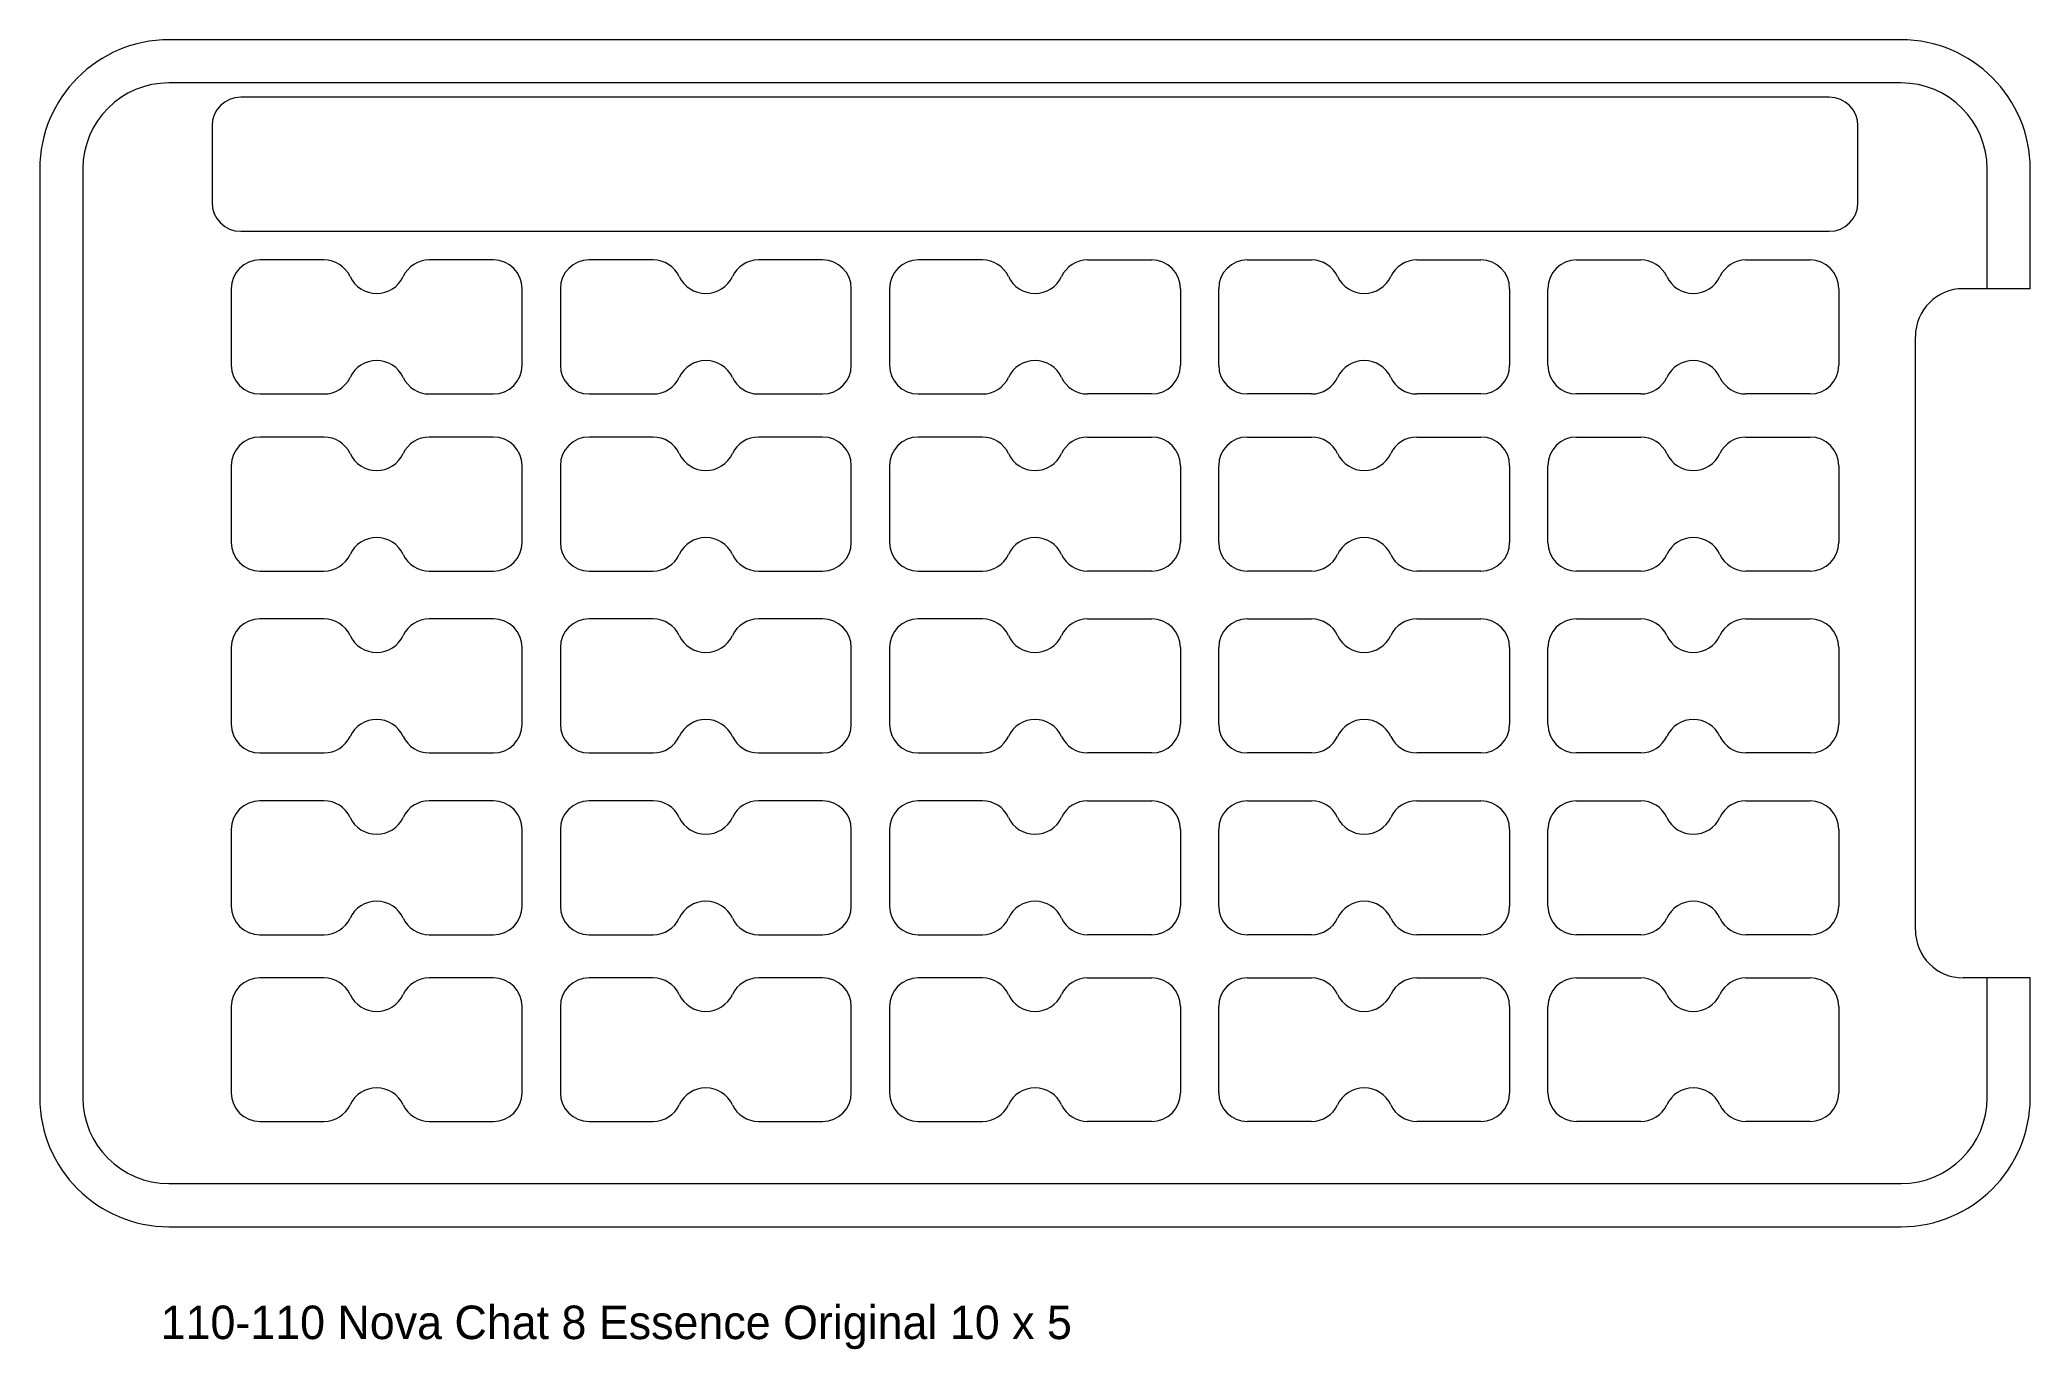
# Model space of a CAD drawing. Header units: millimetres. Extents: x -104 to 104, y -75 to 62.
import ezdxf

# ---------------------------------------------------------------- set-up
doc = ezdxf.new("R2010")
doc.units = ezdxf.units.MM
for name, color, linetype in [('edge-profile', 1, 'Continuous'), ('keys', 3, 'Continuous'), ('outside', 2, 'Continuous')]:
    doc.layers.add(name, color=color, linetype=linetype)

msp = doc.modelspace()

# ---------------------------------------------------------------- linework, layer by layer
at = {"layer": 'edge-profile', "linetype": 'Continuous', "lineweight": 15}
for p, q in [((90.5, 57.5), (-90.5, 57.5)), ((-99.5, 48.5), (-99.5, -48.5)), ((99.5, 36), (99.5, 48.5)), ((99.5, -48.5), (99.5, -36)), ((-90.5, -57.5), (90.5, -57.5))]:
    msp.add_line(p, q, dxfattribs=at)
for centre, start, end in [((-90.5, 48.5), 90, 180), ((90.5, 48.5), 0, 90), ((-90.5, -48.5), 180, 270), ((90.5, -48.5), 270, 0)]:
    msp.add_arc(centre, 9, start, end, dxfattribs=at)
at = {"layer": 'keys', "linetype": 'Continuous', "lineweight": 15}
for p, q in [((83, 56), (-83, 56)), ((-86, 53), (-86, 45)), ((86, 45), (86, 53)), ((-83, 42), (83, 42)), ((-74.3, 39), (-81, 39)), ((-56.6, 39), (-63.3, 39)), ((-39.9, 39), (-46.6, 39)), ((-22.2, 39), (-28.9, 39)), ((-5.5, 39), (-12.2, 39)), ((5.5, 39), (12.2, 39)), ((22.2, 39), (28.9, 39)), ((39.9, 39), (46.6, 39)), ((56.6, 39), (63.3, 39)), ((74.3, 39), (81, 39)), ((-84, 36), (-84, 28)), ((-53.6, 28), (-53.6, 36)), ((-49.6, 36), (-49.6, 28)), ((-19.2, 28), (-19.2, 36)), ((-15.2, 36), (-15.2, 28)), ((15.2, 36), (15.2, 28)), ((19.2, 28), (19.2, 36)), ((49.6, 36), (49.6, 28)), ((53.6, 28), (53.6, 36)), ((84, 36), (84, 28)), ((-81, 25), (-74.3, 25)), ((-63.3, 25), (-56.6, 25)), ((-46.6, 25), (-39.9, 25)), ((-28.9, 25), (-22.2, 25)), ((-12.2, 25), (-5.5, 25)), ((12.2, 25), (5.5, 25)), ((28.9, 25), (22.2, 25)), ((46.6, 25), (39.9, 25)), ((63.3, 25), (56.6, 25)), ((81, 25), (74.3, 25)), ((-74.3, 20.5), (-81, 20.5)), ((-56.6, 20.5), (-63.3, 20.5)), ((-39.9, 20.5), (-46.6, 20.5)), ((-22.2, 20.5), (-28.9, 20.5)), ((-5.5, 20.5), (-12.2, 20.5)), ((5.5, 20.5), (12.2, 20.5)), ((22.2, 20.5), (28.9, 20.5)), ((39.9, 20.5), (46.6, 20.5)), ((56.6, 20.5), (63.3, 20.5)), ((74.3, 20.5), (81, 20.5)), ((-84, 17.5), (-84, 9.5)), ((-53.6, 9.5), (-53.6, 17.5)), ((-49.6, 17.5), (-49.6, 9.5)), ((-19.2, 9.5), (-19.2, 17.5)), ((-15.2, 17.5), (-15.2, 9.5)), ((15.2, 17.5), (15.2, 9.5)), ((19.2, 9.5), (19.2, 17.5)), ((49.6, 17.5), (49.6, 9.5)), ((53.6, 9.5), (53.6, 17.5)), ((84, 17.5), (84, 9.5)), ((-81, 6.5), (-74.3, 6.5)), ((-63.3, 6.5), (-56.6, 6.5)), ((-46.6, 6.5), (-39.9, 6.5)), ((-28.9, 6.5), (-22.2, 6.5)), ((-12.2, 6.5), (-5.5, 6.5)), ((12.2, 6.5), (5.5, 6.5)), ((28.9, 6.5), (22.2, 6.5)), ((46.6, 6.5), (39.9, 6.5)), ((63.3, 6.5), (56.6, 6.5)), ((81, 6.5), (74.3, 6.5)), ((-74.3, 1.5), (-81, 1.5)), ((-56.6, 1.5), (-63.3, 1.5)), ((-39.9, 1.5), (-46.6, 1.5)), ((-22.2, 1.5), (-28.9, 1.5)), ((-5.5, 1.5), (-12.2, 1.5)), ((5.5, 1.5), (12.2, 1.5)), ((22.2, 1.5), (28.9, 1.5)), ((39.9, 1.5), (46.6, 1.5)), ((56.6, 1.5), (63.3, 1.5)), ((74.3, 1.5), (81, 1.5)), ((-84, -1.5), (-84, -9.5)), ((-53.6, -9.5), (-53.6, -1.5)), ((-49.6, -1.5), (-49.6, -9.5)), ((-19.2, -9.5), (-19.2, -1.5)), ((-15.2, -1.5), (-15.2, -9.5)), ((15.2, -1.5), (15.2, -9.5)), ((19.2, -9.5), (19.2, -1.5)), ((49.6, -1.5), (49.6, -9.5)), ((53.6, -9.5), (53.6, -1.5)), ((84, -1.5), (84, -9.5)), ((-81, -12.5), (-74.3, -12.5)), ((-63.3, -12.5), (-56.6, -12.5)), ((-46.6, -12.5), (-39.9, -12.5)), ((-28.9, -12.5), (-22.2, -12.5)), ((-12.2, -12.5), (-5.5, -12.5)), ((12.2, -12.5), (5.5, -12.5)), ((28.9, -12.5), (22.2, -12.5)), ((46.6, -12.5), (39.9, -12.5)), ((63.3, -12.5), (56.6, -12.5)), ((81, -12.5), (74.3, -12.5)), ((-74.3, -17.5), (-81, -17.5)), ((-56.6, -17.5), (-63.3, -17.5)), ((-39.9, -17.5), (-46.6, -17.5)), ((-22.2, -17.5), (-28.9, -17.5)), ((-5.5, -17.5), (-12.2, -17.5)), ((5.5, -17.5), (12.2, -17.5)), ((22.2, -17.5), (28.9, -17.5)), ((39.9, -17.5), (46.6, -17.5)), ((56.6, -17.5), (63.3, -17.5)), ((74.3, -17.5), (81, -17.5)), ((-84, -20.5), (-84, -28.5)), ((-53.6, -28.5), (-53.6, -20.5)), ((-49.6, -20.5), (-49.6, -28.5)), ((-19.2, -28.5), (-19.2, -20.5)), ((-15.2, -20.5), (-15.2, -28.5)), ((15.2, -20.5), (15.2, -28.5)), ((19.2, -28.5), (19.2, -20.5)), ((49.6, -20.5), (49.6, -28.5)), ((53.6, -28.5), (53.6, -20.5)), ((84, -20.5), (84, -28.5)), ((-81, -31.5), (-74.3, -31.5)), ((-63.3, -31.5), (-56.6, -31.5)), ((-46.6, -31.5), (-39.9, -31.5)), ((-28.9, -31.5), (-22.2, -31.5)), ((-12.2, -31.5), (-5.5, -31.5)), ((12.2, -31.5), (5.5, -31.5)), ((28.9, -31.5), (22.2, -31.5)), ((46.6, -31.5), (39.9, -31.5)), ((63.3, -31.5), (56.6, -31.5)), ((81, -31.5), (74.3, -31.5)), ((-74.3, -36), (-81, -36)), ((-56.6, -36), (-63.3, -36)), ((-39.9, -36), (-46.6, -36)), ((-22.2, -36), (-28.9, -36)), ((-5.5, -36), (-12.2, -36)), ((5.5, -36), (12.2, -36)), ((22.2, -36), (28.9, -36)), ((39.9, -36), (46.6, -36)), ((56.6, -36), (63.3, -36)), ((74.3, -36), (81, -36)), ((-84, -39), (-84, -48)), ((-53.6, -48), (-53.6, -39)), ((-49.6, -39), (-49.6, -48)), ((-19.2, -48), (-19.2, -39)), ((-15.2, -39), (-15.2, -48)), ((15.2, -39), (15.2, -48)), ((19.2, -48), (19.2, -39)), ((49.6, -39), (49.6, -48)), ((53.6, -48), (53.6, -39)), ((84, -39), (84, -48)), ((-81, -51), (-74.3, -51)), ((-63.3, -51), (-56.6, -51)), ((-46.6, -51), (-39.9, -51)), ((-28.9, -51), (-22.2, -51)), ((-12.2, -51), (-5.5, -51)), ((12.2, -51), (5.5, -51)), ((28.9, -51), (22.2, -51)), ((46.6, -51), (39.9, -51)), ((63.3, -51), (56.6, -51)), ((81, -51), (74.3, -51))]:
    msp.add_line(p, q, dxfattribs=at)
for centre, radius, start, end in [((-83, 53), 3, 90, 180), ((83, 53), 3, 0, 90), ((-83, 45), 3, 180, 270), ((83, 45), 3, 270, 0), ((-81, 36), 3, 90, 180), ((-74.3, 36), 3, 25.0576, 90), ((-63.3, 36), 3, 90, 154.9424), ((-56.6, 36), 3, 0, 90), ((-46.6, 36), 3, 90, 180), ((-39.9, 36), 3, 25.0576, 90), ((-28.9, 36), 3, 90, 154.9424), ((-22.2, 36), 3, 0, 90), ((-12.2, 36), 3, 90, 180), ((-5.5, 36), 3, 25.0576, 90), ((5.5, 36), 3, 90, 154.9424), ((12.2, 36), 3, 0, 90), ((22.2, 36), 3, 90, 180), ((28.9, 36), 3, 25.0576, 90), ((39.9, 36), 3, 90, 154.9424), ((46.6, 36), 3, 0, 90), ((56.6, 36), 3, 90, 180), ((63.3, 36), 3, 25.0576, 90), ((74.3, 36), 3, 90, 154.9424), ((81, 36), 3, 0, 90), ((-68.8, 38.57), 3.07, 205.0576, 334.9424), ((-34.4, 38.57), 3.07, 205.0576, 334.9424), ((0, 38.57), 3.07, 205.0576, 334.9424), ((34.4, 38.57), 3.07, 205.0576, 334.9424), ((68.8, 38.57), 3.07, 205.0576, 334.9424), ((-81, 28), 3, 180, 270), ((-68.8, 25.43), 3.07, 25.0576, 154.9424), ((-56.6, 28), 3, 270, 0), ((-46.6, 28), 3, 180, 270), ((-34.4, 25.43), 3.07, 25.0576, 154.9424), ((-22.2, 28), 3, 270, 0), ((-12.2, 28), 3, 180, 270), ((0, 25.43), 3.07, 25.0576, 154.9424), ((12.2, 28), 3, 270, 0), ((22.2, 28), 3, 180, 270), ((34.4, 25.43), 3.07, 25.0576, 154.9424), ((46.6, 28), 3, 270, 0), ((56.6, 28), 3, 180, 270), ((68.8, 25.43), 3.07, 25.0576, 154.9424), ((81, 28), 3, 270, 0), ((-74.3, 28), 3, 270, 334.9424), ((-63.3, 28), 3, 205.0576, 270), ((-39.9, 28), 3, 270, 334.9424), ((-28.9, 28), 3, 205.0576, 270), ((-5.5, 28), 3, 270, 334.9424), ((5.5, 28), 3, 205.0576, 270), ((28.9, 28), 3, 270, 334.9424), ((39.9, 28), 3, 205.0576, 270), ((63.3, 28), 3, 270, 334.9424), ((74.3, 28), 3, 205.0576, 270), ((-81, 17.5), 3, 90, 180), ((-74.3, 17.5), 3, 25.0576, 90), ((-68.8, 20.07), 3.07, 205.0576, 334.9424), ((-63.3, 17.5), 3, 90, 154.9424), ((-56.6, 17.5), 3, 0, 90), ((-46.6, 17.5), 3, 90, 180), ((-39.9, 17.5), 3, 25.0576, 90), ((-34.4, 20.07), 3.07, 205.0576, 334.9424), ((-28.9, 17.5), 3, 90, 154.9424), ((-22.2, 17.5), 3, 0, 90), ((-12.2, 17.5), 3, 90, 180), ((-5.5, 17.5), 3, 25.0576, 90), ((0, 20.07), 3.07, 205.0576, 334.9424), ((5.5, 17.5), 3, 90, 154.9424), ((12.2, 17.5), 3, 0, 90), ((22.2, 17.5), 3, 90, 180), ((28.9, 17.5), 3, 25.0576, 90), ((34.4, 20.07), 3.07, 205.0576, 334.9424), ((39.9, 17.5), 3, 90, 154.9424), ((46.6, 17.5), 3, 0, 90), ((56.6, 17.5), 3, 90, 180), ((63.3, 17.5), 3, 25.0576, 90), ((68.8, 20.07), 3.07, 205.0576, 334.9424), ((74.3, 17.5), 3, 90, 154.9424), ((81, 17.5), 3, 0, 90), ((-81, 9.5), 3, 180, 270), ((-68.8, 6.93), 3.07, 25.0576, 154.9424), ((-56.6, 9.5), 3, 270, 0), ((-46.6, 9.5), 3, 180, 270), ((-34.4, 6.93), 3.07, 25.0576, 154.9424), ((-22.2, 9.5), 3, 270, 0), ((-12.2, 9.5), 3, 180, 270), ((0, 6.93), 3.07, 25.0576, 154.9424), ((12.2, 9.5), 3, 270, 0), ((22.2, 9.5), 3, 180, 270), ((34.4, 6.93), 3.07, 25.0576, 154.9424), ((46.6, 9.5), 3, 270, 0), ((56.6, 9.5), 3, 180, 270), ((68.8, 6.93), 3.07, 25.0576, 154.9424), ((81, 9.5), 3, 270, 0), ((-74.3, 9.5), 3, 270, 334.9424), ((-63.3, 9.5), 3, 205.0576, 270), ((-39.9, 9.5), 3, 270, 334.9424), ((-28.9, 9.5), 3, 205.0576, 270), ((-5.5, 9.5), 3, 270, 334.9424), ((5.5, 9.5), 3, 205.0576, 270), ((28.9, 9.5), 3, 270, 334.9424), ((39.9, 9.5), 3, 205.0576, 270), ((63.3, 9.5), 3, 270, 334.9424), ((74.3, 9.5), 3, 205.0576, 270), ((-81, -1.5), 3, 90, 180), ((-74.3, -1.5), 3, 25.0576, 90), ((-63.3, -1.5), 3, 90, 154.9424), ((-56.6, -1.5), 3, 0, 90), ((-46.6, -1.5), 3, 90, 180), ((-39.9, -1.5), 3, 25.0576, 90), ((-28.9, -1.5), 3, 90, 154.9424), ((-22.2, -1.5), 3, 0, 90), ((-12.2, -1.5), 3, 90, 180), ((-5.5, -1.5), 3, 25.0576, 90), ((5.5, -1.5), 3, 90, 154.9424), ((12.2, -1.5), 3, 0, 90), ((22.2, -1.5), 3, 90, 180), ((28.9, -1.5), 3, 25.0576, 90), ((39.9, -1.5), 3, 90, 154.9424), ((46.6, -1.5), 3, 0, 90), ((56.6, -1.5), 3, 90, 180), ((63.3, -1.5), 3, 25.0576, 90), ((74.3, -1.5), 3, 90, 154.9424), ((81, -1.5), 3, 0, 90), ((-68.8, 1.07), 3.07, 205.0576, 334.9424), ((-34.4, 1.07), 3.07, 205.0576, 334.9424), ((0, 1.07), 3.07, 205.0576, 334.9424), ((34.4, 1.07), 3.07, 205.0576, 334.9424), ((68.8, 1.07), 3.07, 205.0576, 334.9424), ((-81, -9.5), 3, 180, 270), ((-68.8, -12.07), 3.07, 25.0576, 154.9424), ((-56.6, -9.5), 3, 270, 0), ((-46.6, -9.5), 3, 180, 270), ((-34.4, -12.07), 3.07, 25.0576, 154.9424), ((-22.2, -9.5), 3, 270, 0), ((-12.2, -9.5), 3, 180, 270), ((0, -12.07), 3.07, 25.0576, 154.9424), ((12.2, -9.5), 3, 270, 0), ((22.2, -9.5), 3, 180, 270), ((34.4, -12.07), 3.07, 25.0576, 154.9424), ((46.6, -9.5), 3, 270, 0), ((56.6, -9.5), 3, 180, 270), ((68.8, -12.07), 3.07, 25.0576, 154.9424), ((81, -9.5), 3, 270, 0), ((-74.3, -9.5), 3, 270, 334.9424), ((-63.3, -9.5), 3, 205.0576, 270), ((-39.9, -9.5), 3, 270, 334.9424), ((-28.9, -9.5), 3, 205.0576, 270), ((-5.5, -9.5), 3, 270, 334.9424), ((5.5, -9.5), 3, 205.0576, 270), ((28.9, -9.5), 3, 270, 334.9424), ((39.9, -9.5), 3, 205.0576, 270), ((63.3, -9.5), 3, 270, 334.9424), ((74.3, -9.5), 3, 205.0576, 270), ((-81, -20.5), 3, 90, 180), ((-74.3, -20.5), 3, 25.0576, 90), ((-63.3, -20.5), 3, 90, 154.9424), ((-56.6, -20.5), 3, 0, 90), ((-46.6, -20.5), 3, 90, 180), ((-39.9, -20.5), 3, 25.0576, 90), ((-28.9, -20.5), 3, 90, 154.9424), ((-22.2, -20.5), 3, 0, 90), ((-12.2, -20.5), 3, 90, 180), ((-5.5, -20.5), 3, 25.0576, 90), ((5.5, -20.5), 3, 90, 154.9424), ((12.2, -20.5), 3, 0, 90), ((22.2, -20.5), 3, 90, 180), ((28.9, -20.5), 3, 25.0576, 90), ((39.9, -20.5), 3, 90, 154.9424), ((46.6, -20.5), 3, 0, 90), ((56.6, -20.5), 3, 90, 180), ((63.3, -20.5), 3, 25.0576, 90), ((74.3, -20.5), 3, 90, 154.9424), ((81, -20.5), 3, 0, 90), ((-68.8, -17.93), 3.07, 205.0576, 334.9424), ((-34.4, -17.93), 3.07, 205.0576, 334.9424), ((0, -17.93), 3.07, 205.0576, 334.9424), ((34.4, -17.93), 3.07, 205.0576, 334.9424), ((68.8, -17.93), 3.07, 205.0576, 334.9424), ((-81, -28.5), 3, 180, 270), ((-68.8, -31.07), 3.07, 25.0576, 154.9424), ((-56.6, -28.5), 3, 270, 0), ((-46.6, -28.5), 3, 180, 270), ((-34.4, -31.07), 3.07, 25.0576, 154.9424), ((-22.2, -28.5), 3, 270, 0), ((-12.2, -28.5), 3, 180, 270), ((0, -31.07), 3.07, 25.0576, 154.9424), ((12.2, -28.5), 3, 270, 0), ((22.2, -28.5), 3, 180, 270), ((34.4, -31.07), 3.07, 25.0576, 154.9424), ((46.6, -28.5), 3, 270, 0), ((56.6, -28.5), 3, 180, 270), ((68.8, -31.07), 3.07, 25.0576, 154.9424), ((81, -28.5), 3, 270, 0), ((-74.3, -28.5), 3, 270, 334.9424), ((-63.3, -28.5), 3, 205.0576, 270), ((-39.9, -28.5), 3, 270, 334.9424), ((-28.9, -28.5), 3, 205.0576, 270), ((-5.5, -28.5), 3, 270, 334.9424), ((5.5, -28.5), 3, 205.0576, 270), ((28.9, -28.5), 3, 270, 334.9424), ((39.9, -28.5), 3, 205.0576, 270), ((63.3, -28.5), 3, 270, 334.9424), ((74.3, -28.5), 3, 205.0576, 270), ((-81, -39), 3, 90, 180), ((-74.3, -39), 3, 25.0576, 90), ((-63.3, -39), 3, 90, 154.9424), ((-56.6, -39), 3, 0, 90), ((-46.6, -39), 3, 90, 180), ((-39.9, -39), 3, 25.0576, 90), ((-28.9, -39), 3, 90, 154.9424), ((-22.2, -39), 3, 0, 90), ((-12.2, -39), 3, 90, 180), ((-5.5, -39), 3, 25.0576, 90), ((5.5, -39), 3, 90, 154.9424), ((12.2, -39), 3, 0, 90), ((22.2, -39), 3, 90, 180), ((28.9, -39), 3, 25.0576, 90), ((39.9, -39), 3, 90, 154.9424), ((46.6, -39), 3, 0, 90), ((56.6, -39), 3, 90, 180), ((63.3, -39), 3, 25.0576, 90), ((74.3, -39), 3, 90, 154.9424), ((81, -39), 3, 0, 90), ((-68.8, -36.43), 3.07, 205.0576, 334.9424), ((-34.4, -36.43), 3.07, 205.0576, 334.9424), ((0, -36.43), 3.07, 205.0576, 334.9424), ((34.4, -36.43), 3.07, 205.0576, 334.9424), ((68.8, -36.43), 3.07, 205.0576, 334.9424), ((-68.8, -50.57), 3.07, 25.0576, 154.9424), ((-34.4, -50.57), 3.07, 25.0576, 154.9424), ((0, -50.57), 3.07, 25.0576, 154.9424), ((34.4, -50.57), 3.07, 25.0576, 154.9424), ((68.8, -50.57), 3.07, 25.0576, 154.9424), ((-81, -48), 3, 180, 270), ((-74.3, -48), 3, 270, 334.9424), ((-63.3, -48), 3, 205.0576, 270), ((-56.6, -48), 3, 270, 0), ((-46.6, -48), 3, 180, 270), ((-39.9, -48), 3, 270, 334.9424), ((-28.9, -48), 3, 205.0576, 270), ((-22.2, -48), 3, 270, 0), ((-12.2, -48), 3, 180, 270), ((-5.5, -48), 3, 270, 334.9424), ((5.5, -48), 3, 205.0576, 270), ((12.2, -48), 3, 270, 0), ((22.2, -48), 3, 180, 270), ((28.9, -48), 3, 270, 334.9424), ((39.9, -48), 3, 205.0576, 270), ((46.6, -48), 3, 270, 0), ((56.6, -48), 3, 180, 270), ((63.3, -48), 3, 270, 334.9424), ((74.3, -48), 3, 205.0576, 270), ((81, -48), 3, 270, 0)]:
    msp.add_arc(centre, radius, start, end, dxfattribs=at)
at = {"layer": 'outside', "linetype": 'Continuous', "lineweight": 15}
for p, q in [((90.5, 62), (-90.5, 62)), ((-104, 48.5), (-104, -48.5)), ((104, 36), (104, 48.5)), ((104, 36), (97, 36)), ((92, -31), (92, 31)), ((104, -36), (97, -36)), ((104, -48.5), (104, -36)), ((-90.5, -62), (90.5, -62))]:
    msp.add_line(p, q, dxfattribs=at)
for centre, radius, start, end in [((-90.5, 48.5), 13.5, 90, 180), ((90.5, 48.5), 13.5, 0, 90), ((97, 31), 5, 90, 180), ((97, -31), 5, 180, 270), ((-90.5, -48.5), 13.5, 180, 270), ((90.5, -48.5), 13.5, 270, 0)]:
    msp.add_arc(centre, radius, start, end, dxfattribs=at)

# ---------------------------------------------------------------- texts
msp.add_text('110-110 Nova Chat 8 Essence Original 10 x 5', height=3.5).set_placement((-91.37, -73.74))

doc.saveas('drawing.dxf')
